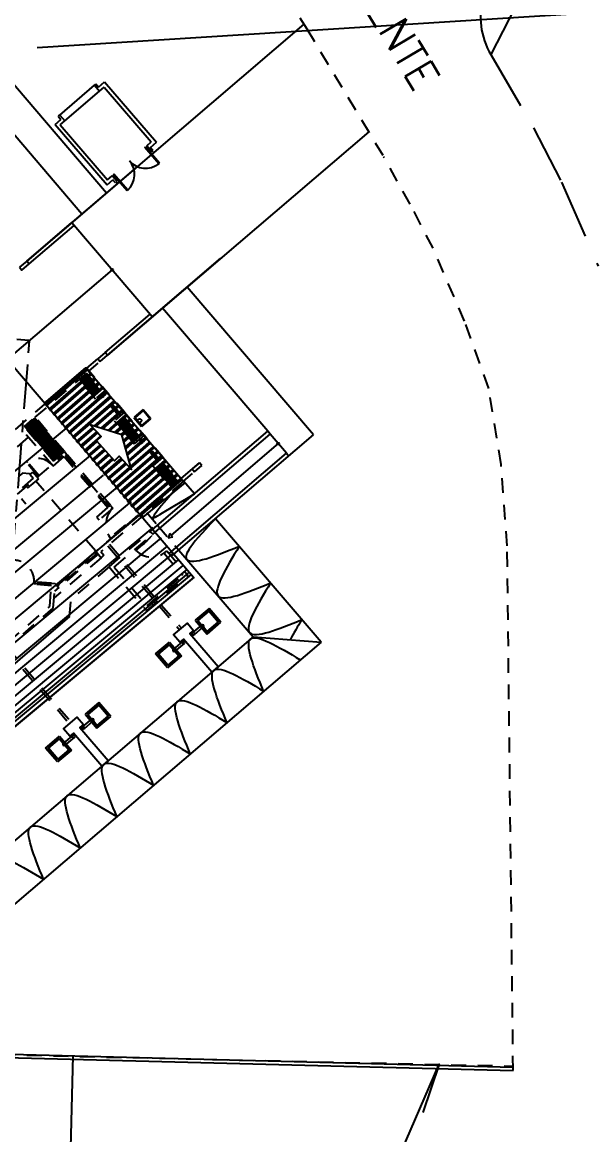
# Model space of a CAD drawing. Extents: x 268 to 383, y 668 to 793.
# Drawn here: x 367.85 to 372.69, y 769.08 to 778.51 of the extents above; entities that cross this region are included whole.
import ezdxf

# ---------------------------------------------------------------- set-up
doc = ezdxf.new("R2010")
doc.units = 0
doc.header["$LTSCALE"] = 0.5
doc.header["$MEASUREMENT"] = 0
for name, pattern in [('CENTER2', [1.125, 0.75, -0.125, 0.125, -0.125]), ('DASHDOTX2', [2, 1, -0.5, 0, -0.5]), ('DASHED2', [0.375, 0.25, -0.125]), ('DASHEDX2', [1.5, 1, -0.5]), ('HIDDEN', [0.375, 0.25, -0.125])]:
    doc.linetypes.add(name, pattern=pattern)
for name, color, linetype in [('2', 1, 'CONTINUOUS'), ('4', 3, 'CONTINUOUS'), ('6', 7, 'CONTINUOUS'), ('9', 1, 'DASHED2'), ('ACERA', 5, 'CONTINUOUS'), ('DISEÑO-ESTACIONAMIENTO', 1, 'CONTINUOUS'), ('DISEÑO-LINEA-PROPIEDAD', 3, 'CONTINUOUS'), ('EJES', 6, 'CENTER2'), ('ESPALDA-CORDON', 3, 'DASHEDX2'), ('paredes', 1, 'CONTINUOUS'), ('PLUMA2', 1, 'CONTINUOUS'), ('PROYECCIONES', 6, 'HIDDEN'), ('PUERTAS', 1, 'CONTINUOUS'), ('T2', 5, 'CONTINUOUS'), ('talud', 5, 'CONTINUOUS'), ('TEXT', 5, 'CONTINUOUS'), ('texturas', 6, 'CONTINUOUS'), ('TUBERIA', 7, 'DASHDOTX2'), ('tuberia_alumbrado', 3, 'DASHED2')]:
    doc.layers.add(name, color=color, linetype=linetype)
doc.styles.add('romans', font='romans.shx')

msp = doc.modelspace()

# ---------------------------------------------------------------- hatches: boundary and pattern name
at = {"layer": '2'}
h = msp.add_hatch(dxfattribs=at)
h.set_pattern_fill('PLAST', color=256, scale=0.204615, angle=41, style=0)
h.set_pattern_definition([(41, (698.552506, 474.841864), (-0.0335598784, 0.038606224), []), (41, (698.54831, 474.84669), (-0.0335598784, 0.038606224), []), (41, (698.544116, 474.851515), (-0.0335598784, 0.038606224), [])])
h.paths.add_polyline_path([(368.4286, 775.0995), (368.5203, 774.9994), (368.4797, 774.9622), (368.633, 774.7948), (368.6737, 774.8321), (368.7768, 774.7194), (368.6966, 775.0142)], flags=16)
edge = h.paths.add_edge_path()
edge.add_line((369.2139, 774.6173), (368.3838, 775.5911))
edge.add_line((368.3838, 775.5911), (368.0288, 775.287))
edge.add_line((368.0288, 775.287), (368.8535, 774.3159))
edge.add_line((368.8535, 774.3159), (369.2139, 774.6147))
at = {"layer": 'texturas'}
h = msp.add_hatch(dxfattribs=at)
h.set_pattern_fill('LINE,_O', color=256, scale=0.061384, angle=40.53)
h.set_pattern_definition([(40.53, (33.7162555, 773.502004), (-0.00498630962, 0.00583203227), [])])
h.paths.add_polyline_path([(369.1123, 774.5718), (369.1745, 774.625), (369.0415, 774.7805), (368.9793, 774.7273)])
h.paths.add_polyline_path([(368.7799, 774.9606), (368.8421, 775.0138), (368.7144, 775.1632), (368.6522, 775.11)])
h.paths.add_polyline_path([(368.4527, 775.3433), (368.5149, 775.3964), (368.3952, 775.5364), (368.333, 775.4832)])
h.paths.add_polyline_path([(367.9598, 775.1641), (367.9365, 775.1442), (367.8665, 775.0843), (368.1165, 774.7919), (368.2098, 774.8717)])

# ---------------------------------------------------------------- linework, layer by layer
at = {"layer": '2', "ltscale": 2}
for p, q in [((368.2239, 775.0709, -249.9372), (364.8245, 772.2398, -249.9372)), ((368.427, 774.8379, -249.9372), (365.0275, 772.0068, -249.9372)), ((368.5385, 774.6724, -249.9372), (365.1391, 771.8414, -249.9372)), ((368.6557, 774.5706, -249.9372), (365.2563, 771.7396, -249.9372)), ((368.7765, 774.45, -249.9372), (365.377, 771.619, -249.9372)), ((368.8542, 774.3402, -249.9372), (365.4548, 771.5092, -249.9372)), ((368.9593, 774.2292, -249.9372), (365.5599, 771.3981, -249.9372)), ((369.0304, 774.1407, -249.9372), (365.631, 771.3096, -249.9372)), ((369.0844, 774.0728, -249.9372), (365.6849, 771.2418, -249.9372)), ((369.1321, 774.0095, -249.9372), (365.7327, 771.1785, -249.9372)), ((369.1744, 773.9541, -249.9372), (365.7749, 771.123, -249.9372)), ((369.2144, 773.9059, -249.9372), (365.8149, 771.0748, -249.9372)), ((369.2506, 773.8755, -249.9372), (365.8511, 771.0445, -249.9372)), ((369.2583, 773.8398, -249.9372), (365.8588, 771.0087, -249.9372)), ((369.2844, 773.8304, -249.9372), (365.885, 770.9994, -249.9372)), ((369.3082, 773.8066, -249.9372), (365.9049, 770.9724, -249.9372))]:
    msp.add_line(p, q, dxfattribs=at)
at = {"layer": '2'}
msp.add_lwpolyline([(370.6585, 768.8326), (371.0232, 768.8326), (371.3879, 769.6746), (371.2489, 769.2666)], dxfattribs=at)
at = {"layer": '4', "elevation": -249.9372}
for points in [[(369.5129, 773.0485), (369.4584, 773.002), (369.2191, 773.2819), (369.188, 773.2553), (369.1348, 773.3175), (369.2514, 773.4172), (369.3046, 773.355), (369.2735, 773.3284), (369.5129, 773.0485)], [(368.5797, 772.2507), (368.5253, 772.2042), (368.286, 772.4841), (368.2549, 772.4575), (368.2017, 772.5197), (368.3183, 772.6194), (368.3715, 772.5572), (368.3404, 772.5306), (368.5797, 772.2507)]]:
    msp.add_lwpolyline(points, dxfattribs=at)
at = {"layer": '6', "ltscale": 2}
for q in [(366.165, 777.4758, -249.9372), (365.9046, 770.9736, -249.9372)]:
    msp.add_line((369.3044, 773.8044, -249.9372), q, dxfattribs=at)
msp.add_lwpolyline([(368.0361, 775.2812), (368.3914, 775.5833), (369.2292, 774.608), (368.8739, 774.3165)], dxfattribs=at)
at = {"layer": '6'}
msp.add_lwpolyline([(368.4286, 775.0995), (368.5203, 774.9994), (368.4797, 774.9622), (368.633, 774.7948), (368.6737, 774.8321), (368.7768, 774.7194), (368.6966, 775.0142), (368.4286, 775.0995)], dxfattribs=at)
at = {"layer": '9', "color": 4}
for p, q in [((369.4986, 779.7021, -249.9372), (370.2649, 778.457, -249.9372)), ((370.2649, 778.457, -249.9372), (370.9162, 777.3726, -249.9372)), ((371.1412, 776.9711, -249.9372), (370.9162, 777.3726, -249.9372)), ((371.335, 776.597, -249.9372), (371.1412, 776.9711, -249.9372)), ((371.6027, 775.978, -249.9372), (371.335, 776.597, -249.9372)), ((371.8074, 775.4087, -249.9372), (371.6027, 775.978, -249.9372)), ((371.9126, 774.764, -249.9372), (371.8074, 775.4087, -249.9372)), ((371.9639, 774.0721, -249.9372), (371.9126, 774.764, -249.9372)), ((372.0143, 769.6208, -249.9372), (371.9639, 774.0721, -249.9372)), ((367.6656, 769.7558), (372.0208, 769.6591))]:
    msp.add_line(p, q, dxfattribs=at)
at = {"layer": '9'}
for p, q in [((368.3986, 775.5797, -249.9372), (368.4919, 775.6595, -249.9372)), ((368.3986, 775.5797, -249.9372), (367.621, 774.9148, -249.9372)), ((368.3952, 775.5364, -249.9372), (367.9365, 775.1442, -249.9372)), ((367.9365, 775.1442, -249.9372), (367.8665, 775.0843, -249.9372)), ((368.2098, 774.8717, -249.9372), (367.9598, 775.1641, -249.9372)), ((368.1131, 774.7486, -249.9372), (367.8432, 775.0644, -249.9372)), ((368.1165, 774.7919, -249.9372), (367.8665, 775.0843, -249.9372)), ((368.8421, 775.0138, -249.9372), (368.7799, 774.9606, -249.9372)), ((368.8854, 775.0104, -249.9372), (368.7998, 774.9373, -249.9372)), ((367.903, 774.9944, -249.9372), (367.7395, 774.8546, -249.9372)), ((368.7799, 774.9606, -249.9372), (368.7998, 774.9373, -249.9372)), ((367.5515, 774.8151, -249.9372), (367.8828, 774.4277, -249.9372)), ((367.8115, 774.511, -249.9372), (368.1964, 774.8401, -249.9372)), ((368.1131, 774.7486, -249.9372), (368.2297, 774.8484, -249.9372)), ((368.1165, 774.7919, -249.9372), (368.2098, 774.8717, -249.9372)), ((368.5761, 774.396, -249.9372), (368.2064, 774.8284, -249.9372)), ((368.2098, 774.8717, -249.9372), (368.2297, 774.8484, -249.9372)), ((368.578, 774.4095, -249.9372), (368.22, 774.8282, -249.9372)), ((368.2278, 774.8349, -249.9372), (368.4039, 774.6289, -249.9372)), ((368.5936, 774.4228, -249.9372), (368.2356, 774.8415, -249.9372)), ((369.0449, 774.8238, -249.9372), (368.9594, 774.7507, -249.9372)), ((369.0449, 774.8238, -249.9372), (369.2178, 774.6216, -249.9372)), ((367.8931, 774.7839, -249.9372), (367.8869, 774.7786, -249.9372)), ((367.9846, 774.6643, -249.9372), (367.8869, 774.7786, -249.9372)), ((367.9909, 774.6696, -249.9372), (367.8931, 774.7839, -249.9372)), ((368.9594, 774.7507, -249.9372), (368.9793, 774.7273, -249.9372)), ((369.0415, 774.7805, -249.9372), (368.9793, 774.7273, -249.9372)), ((368.9793, 774.7273, -249.9372), (369.1123, 774.5718, -249.9372)), ((369.0415, 774.7805, -249.9372), (369.1745, 774.625, -249.9372)), ((367.9454, 774.6456, -249.9372), (367.8132, 774.5326, -249.9372)), ((367.8545, 774.689, -249.9372), (367.8234, 774.6624, -249.9372)), ((367.9887, 774.6423, -249.9372), (367.8263, 774.5035, -249.9372)), ((367.9122, 774.6845, -249.9372), (367.8545, 774.689, -249.9372)), ((367.9188, 774.6767, -249.9372), (367.9122, 774.6845, -249.9372)), ((367.9188, 774.6767, -249.9372), (367.9422, 774.6967, -249.9372)), ((367.9188, 774.6767, -249.9372), (367.9454, 774.6456, -249.9372)), ((367.9887, 774.6423, -249.9372), (367.9422, 774.6967, -249.9372)), ((368.4747, 774.0266, -249.9372), (367.9654, 774.6223, -249.9372)), ((367.9887, 774.6423, -249.9372), (367.9687, 774.6656, -249.9372)), ((367.9909, 774.6696, -249.9372), (367.9846, 774.6643, -249.9372)), ((368.4097, 774.6221, -249.9372), (368.5858, 774.4162, -249.9372)), ((369.1745, 774.625, -249.9372), (368.4747, 774.0266, -249.9372)), ((369.2178, 774.6216, -249.9372), (368.5179, 774.0233, -249.9372)), ((368.4828, 774.3163, -249.9372), (368.5994, 774.416, -249.9372)), ((368.6194, 774.3927, -249.9372), (368.5027, 774.2929, -249.9372)), ((368.5994, 774.416, -249.9372), (368.6194, 774.3927, -249.9372)), ((368.9067, 774.3557, -249.9372), (368.9998, 774.2468, -249.9372)), ((368.4828, 774.3163, -249.9372), (368.5027, 774.2929, -249.9372)), ((368.7266, 774.2515, -249.9372), (368.5967, 774.1405, -249.9372)), ((368.7319, 774.2453, -249.9372), (368.602, 774.1343, -249.9372)), ((368.7266, 774.2515, -249.9372), (368.7319, 774.2453, -249.9372)), ((368.9998, 774.2468, -249.9372), (369.1793, 774.0369, -249.9372)), ((368.5877, 773.8945, -249.9372), (368.9376, 774.1936, -249.9372)), ((368.631, 773.8911, -249.9372), (368.9575, 774.1703, -249.9372)), ((368.8102, 774.0403, -249.9372), (368.9479, 774.158, -249.9372)), ((368.8156, 774.0341, -249.9372), (368.9532, 774.1518, -249.9372)), ((368.9423, 774.1425, -249.9372), (368.937, 774.1487, -249.9372)), ((368.9376, 774.1936, -249.9372), (368.9575, 774.1703, -249.9372)), ((368.9532, 774.1518, -249.9372), (368.9479, 774.158, -249.9372)), ((368.8844, 774.0929, -249.9372), (368.8238, 774.0465, -249.9372)), ((368.9396, 774.1456, -249.9372), (368.8844, 774.0929, -249.9372)), ((368.5212, 773.9722, -249.9372), (368.1218, 773.6307, -249.9372)), ((368.4747, 774.0266, -249.9372), (368.141, 773.7414, -249.9372)), ((368.1545, 773.7394, -249.9372), (368.4745, 774.013, -249.9372)), ((368.4946, 774.0033, -249.9372), (368.1609, 773.718, -249.9372)), ((368.4811, 774.0052, -249.9372), (368.1611, 773.7317, -249.9372)), ((368.4747, 774.0266, -249.9372), (368.5212, 773.9722, -249.9372)), ((368.5179, 774.0233, -249.9372), (368.5445, 773.9922, -249.9372)), ((368.5445, 773.9922, -249.9372), (368.5212, 773.9722, -249.9372)), ((368.8156, 774.0341, -249.9372), (368.8102, 774.0403, -249.9372)), ((368.8264, 774.0434, -249.9372), (368.8211, 774.0496, -249.9372)), ((369.0539, 774.0104, -249.9372), (369.0772, 774.0303, -249.9372)), ((369.0539, 774.0104, -249.9372), (369.2134, 773.8238, -249.9372)), ((369.0772, 774.0303, -249.9372), (369.2567, 773.8204, -249.9372)), ((368.5877, 773.8945, -249.9372), (368.2645, 773.6181, -249.9372)), ((368.5877, 773.8945, -249.9372), (368.9068, 773.5212, -249.9372)), ((368.631, 773.8911, -249.9372), (368.9102, 773.5645, -249.9372)), ((368.9068, 773.5212, -249.9372), (369.2567, 773.8204, -249.9372)), ((368.9102, 773.5645, -249.9372), (369.2134, 773.8238, -249.9372)), ((367.9519, 773.7462, -249.9372), (367.9534, 773.7666, -249.9372)), ((368.0991, 773.7346, -249.9372), (367.9519, 773.7462, -249.9372)), ((368.1007, 773.755, -249.9372), (367.9534, 773.7666, -249.9372)), ((367.9608, 773.7455, -249.9372), (367.9624, 773.7659, -249.9372)), ((367.9616, 773.7557, -249.9372), (368.091, 773.7455, -249.9372)), ((368.0853, 773.5576, -249.9372), (368.1007, 773.755, -249.9372)), ((368.0902, 773.7353, -249.9372), (368.0918, 773.7557, -249.9372)), ((368.1007, 773.755, -249.9372), (368.1313, 773.7527, -249.9372)), ((368.1149, 773.5425, -249.9372), (368.1263, 773.6884, -249.9372)), ((368.1609, 773.718, -249.9372), (368.1263, 773.6884, -249.9372)), ((368.1313, 773.7527, -249.9372), (368.1609, 773.718, -249.9372)), ((368.2531, 773.4722, -249.9372), (368.2645, 773.6181, -249.9372)), ((367.687, 773.1767, -249.9372), (368.1149, 773.5425, -249.9372)), ((367.7293, 773.2532, -249.9372), (368.0853, 773.5576, -249.9372))]:
    msp.add_line(p, q, dxfattribs=at)
at = {"layer": '9', "ltscale": 0.8}
for p, q in [((368.3986, 775.5797, -249.9372), (368.5582, 775.3931, -249.9372)), ((368.4186, 775.5564, -249.9372), (368.5119, 775.6361, -249.9372)), ((368.4527, 775.3433, -249.9372), (368.333, 775.4832, -249.9372)), ((368.3952, 775.5364, -249.9372), (368.5149, 775.3964, -249.9372)), ((368.5149, 775.3964, -249.9372), (368.4527, 775.3433, -249.9372)), ((368.5582, 775.3931, -249.9372), (368.4727, 775.3199, -249.9372)), ((368.7178, 775.2064, -249.9372), (368.5582, 775.3931, -249.9372)), ((368.4527, 775.3433, -249.9372), (368.4727, 775.3199, -249.9372)), ((368.6691, 775.1767, -249.9372), (368.5212, 775.3498, -249.9372)), ((368.6769, 775.1834, -249.9372), (368.5289, 775.3564, -249.9372)), ((368.6847, 775.19, -249.9372), (368.5367, 775.3631, -249.9372)), ((368.7178, 775.2064, -249.9372), (368.6322, 775.1333, -249.9372)), ((368.7178, 775.2064, -249.9372), (368.8854, 775.0104, -249.9372)), ((368.6322, 775.1333, -249.9372), (368.6522, 775.11, -249.9372)), ((368.7144, 775.1632, -249.9372), (368.6522, 775.11, -249.9372)), ((368.7799, 774.9606, -249.9372), (368.6522, 775.11, -249.9372)), ((368.7144, 775.1632, -249.9372), (368.8421, 775.0138, -249.9372)), ((369.0449, 774.8238, -249.9372), (368.8854, 775.0104, -249.9372)), ((369.0021, 774.7872, -249.9372), (368.8426, 774.9739, -249.9372)), ((369.0041, 774.8007, -249.9372), (368.8561, 774.9738, -249.9372)), ((369.0177, 774.8005, -249.9372), (368.8581, 774.9872, -249.9372)), ((369.2178, 774.6216, -249.9372), (369.3733, 774.7546, -249.9372))]:
    msp.add_line(p, q, dxfattribs=at)
at = {"layer": '9', "elevation": -249.9372}
for points in [[(368.4919, 775.6595), (368.5119, 775.6361), (368.5741, 775.6893), (368.5542, 775.7127)], [(368.858, 774.9873), (368.8425, 774.974), (368.8483, 774.9672), (368.8639, 774.9804)], [(368.2142, 774.8351), (368.22, 774.8282), (368.2356, 774.8415), (368.2297, 774.8484)], [(369.0118, 774.8074), (368.9963, 774.7941), (369.0021, 774.7872), (369.0177, 774.8005)], [(368.3961, 774.6223), (368.402, 774.6155), (368.4175, 774.6288), (368.4117, 774.6356)], [(368.578, 774.4095), (368.5839, 774.4027), (368.5994, 774.416), (368.5936, 774.4228)], [(369.0896, 774.1418), (369.1277, 774.1489), (369.1025, 774.1784)], [(368.4811, 774.0052), (368.488, 774.0111), (368.4747, 774.0266), (368.4678, 774.0208)], [(368.1543, 773.7258), (368.1611, 773.7317), (368.1478, 773.7472), (368.141, 773.7414)]]:
    msp.add_lwpolyline(points, close=True, dxfattribs=at)
at = {"layer": '9', "ltscale": 0.8, "elevation": -249.9372}
for points in [[(368.5309, 775.3699), (368.5153, 775.3566), (368.5212, 775.3498), (368.5367, 775.3631)], [(368.6847, 775.19), (368.6691, 775.1767), (368.675, 775.1699), (368.6905, 775.1832)], [(368.799, 775.1615), (368.8655, 775.0837), (368.9432, 775.1502), (368.8767, 775.2279)], [(369.2911, 774.7247), (369.3111, 774.7014), (369.3733, 774.7546), (369.3533, 774.7779)]]:
    msp.add_lwpolyline(points, close=True, dxfattribs=at)
msp.add_lwpolyline([(368.8426, 775.1198), (368.8661, 775.0924), (368.9346, 775.1509), (368.8761, 775.2193), (368.8076, 775.1608), (368.8311, 775.1333)], dxfattribs=at)
at = {"layer": '9', "ltscale": 0.8}
msp.add_circle((368.8464, 775.1347, -249.9372), 0.0153, dxfattribs=at)
at = {"layer": '9'}
for centre, radius, start, end in [((367.9846, 774.6643, -249.9372), 0.1504, 40.53, 127.41032), ((368.7597, 774.2543, -249.9372), 0.1982, 138.36242, 217.29408), ((368.9478, 774.1583, -249.9372), 0.1814, 223.2238, 310.48524), ((367.7721, 773.7705, -249.9372), 0.1811, 355.53, 85.53)]:
    msp.add_arc(centre, radius, start, end, dxfattribs=at)
at = {"layer": 'ACERA', "color": 6}
msp.add_line((368.2796, 769.7473, -249.9372), (368.191, 766.2312, -249.9372), dxfattribs=at)
at = {"layer": 'DISEÑO-ESTACIONAMIENTO'}
msp.add_arc((372.3517, 778.5565, -249.9372), 0.6138, 115.58022, 210.93667, dxfattribs=at)
at = {"layer": 'DISEÑO-LINEA-PROPIEDAD'}
msp.add_line((372.175, 778.9256, -249.9372), (371.8252, 778.2409, -249.9372), dxfattribs=at)
at = {"layer": 'EJES'}
for p in [(365.3142, 776.0195, -249.9372), (367.7104, 773.2169, -249.9372)]:
    msp.add_line(p, (367.9136, 775.8163, -249.9372), dxfattribs=at)
at = {"layer": 'ESPALDA-CORDON'}
for p, q in [((371.8252, 778.2409, -249.9372), (372.1873, 777.6199, -249.9372)), ((372.1873, 777.6199, -249.9372), (372.4248, 777.1583, -249.9372)), ((372.4248, 777.1583, -249.9372), (372.7361, 776.4459, -249.9372))]:
    msp.add_line(p, q, dxfattribs=at)
at = {"layer": 'paredes', "color": 1, "linetype": 'Continuous'}
for p, q in [((368.1697, 777.727, -249.9372), (368.464, 777.9804, -249.9372)), ((368.2124, 777.6774, -249.9372), (368.5068, 777.9307, -249.9372)), ((368.464, 777.9804, -249.9372), (368.4765, 777.991, -249.9372)), ((368.464, 777.9804, -249.9372), (368.5068, 777.9307, -249.9372)), ((368.4765, 777.991, -249.9372), (368.4991, 777.9647, -249.9372)), ((368.4991, 777.9647, -249.9372), (368.5488, 778.0074, -249.9372)), ((368.5068, 777.9307, -249.9372), (368.5455, 777.9641, -249.9372)), ((368.5455, 777.9641, -249.9372), (368.946, 777.4989, -249.9372)), ((368.5488, 778.0074, -249.9372), (368.9893, 777.4956, -249.9372)), ((368.1304, 777.6472, -249.9372), (368.18, 777.69, -249.9372)), ((368.1304, 777.6472, -249.9372), (368.5708, 777.1355, -249.9372)), ((368.1697, 777.727, -249.9372), (368.1573, 777.7163, -249.9372)), ((368.1573, 777.7163, -249.9372), (368.18, 777.69, -249.9372)), ((368.1697, 777.727, -249.9372), (368.2124, 777.6774, -249.9372)), ((368.1736, 777.644, -249.9372), (368.2124, 777.6774, -249.9372)), ((368.1736, 777.644, -249.9372), (368.5741, 777.1788, -249.9372)), ((368.8911, 777.4516, -249.9372), (368.8973, 777.4569, -249.9372)), ((368.9072, 777.4655, -249.9372), (368.946, 777.4989, -249.9372)), ((368.9499, 777.4159, -249.9372), (368.9072, 777.4655, -249.9372)), ((368.9396, 777.4529, -249.9372), (368.9893, 777.4956, -249.9372)), ((368.9623, 777.4266, -249.9372), (368.9396, 777.4529, -249.9372)), ((368.9004, 777.4408, -249.9372), (368.9066, 777.4461, -249.9372)), ((368.9499, 777.4159, -249.9372), (368.9623, 777.4266, -249.9372)), ((368.5708, 777.1355, -249.9372), (368.6205, 777.1782, -249.9372)), ((368.5741, 777.1788, -249.9372), (368.6129, 777.2121, -249.9372)), ((368.6556, 777.1625, -249.9372), (368.6129, 777.2121, -249.9372)), ((368.6432, 777.1518, -249.9372), (368.6205, 777.1782, -249.9372)), ((368.629, 777.226, -249.9372), (368.6228, 777.2207, -249.9372)), ((368.6383, 777.2152, -249.9372), (368.6321, 777.2098, -249.9372)), ((368.6352, 777.2125, -249.9372), (368.6881, 777.1574, -249.9372)), ((368.6556, 777.1625, -249.9372), (368.6432, 777.1518, -249.9372))]:
    msp.add_line(p, q, dxfattribs=at)
at = {"layer": 'paredes', "color": 5}
msp.add_line((369.1978, 774.6449, -249.9372), (369.3533, 774.7779, -249.9372), dxfattribs=at)
at = {"layer": 'paredes', "elevation": -249.9372}
msp.add_lwpolyline([(367.8286, 776.4353), (367.8486, 776.412), (367.9108, 776.4652), (367.8908, 776.4885)], close=True, dxfattribs=at)
at = {"layer": 'PLUMA2'}
for p, q in [((367.7098, 769.7315, -249.9372), (372.0143, 769.6208, -249.9372)), ((367.7523, 769.7608, -249.9372), (372.014, 769.6512, -249.9372))]:
    msp.add_line(p, q, dxfattribs=at)
at = {"layer": 'PROYECCIONES'}
for p, q in [((368.5762, 774.0731, -249.9372), (369.1853, 773.3607, -249.9372)), ((368.5918, 774.0864, -249.9372), (369.2009, 773.374, -249.9372)), ((367.7259, 773.21, -249.9372), (368.2678, 772.5762, -249.9372)), ((367.7104, 773.1967, -249.9372), (368.2522, 772.5629, -249.9372))]:
    msp.add_line(p, q, dxfattribs=at)
at = {"layer": 'PUERTAS'}
for p, q in [((369.0092, 777.3144, -249.9372), (368.8911, 777.4516, -249.9372)), ((369.0154, 777.3197, -249.9372), (368.8973, 777.4569, -249.9372)), ((368.9999, 777.3252, -249.9372), (369.0061, 777.3306, -249.9372)), ((369.0092, 777.3144, -249.9372), (369.0154, 777.3197, -249.9372)), ((368.7409, 777.0834, -249.9372), (368.6228, 777.2207, -249.9372)), ((368.7471, 777.0888, -249.9372), (368.629, 777.226, -249.9372)), ((368.7378, 777.0996, -249.9372), (368.7316, 777.0943, -249.9372)), ((368.7471, 777.0888, -249.9372), (368.7409, 777.0834, -249.9372))]:
    msp.add_line(p, q, dxfattribs=at)
at = {"layer": 'PUERTAS', "color": 6}
for p, q in [((368.9035, 777.4434, -249.9372), (368.9501, 777.383, -249.9372)), ((368.9501, 777.383, -249.9372), (369.003, 777.3279, -249.9372)), ((368.6881, 777.1574, -249.9372), (368.7347, 777.097, -249.9372))]:
    msp.add_line(p, q, dxfattribs=at)
at = {"layer": 'PUERTAS'}
for centre, start, end in [((368.6224, 777.2206, -249.9372), 313.4138, 40.67524), ((368.8974, 777.4573, -249.9372), 220.76476, 308.0262)]:
    msp.add_arc(centre, 0.1814, start, end, dxfattribs=at)
at = {"layer": 'talud', "color": 1}
for p, q in [((367.8908, 776.4885, -249.9372), (368.8001, 777.2659, -249.9372)), ((367.8908, 776.4885, -249.9372), (368.2719, 776.8143, -249.9372)), ((367.9108, 776.4652, -249.9372), (368.2918, 776.7909, -249.9372)), ((368.2719, 776.8143, -249.9372), (368.9551, 776.0151, -249.9372)), ((368.5741, 775.6893, -249.9372), (369.5368, 776.5124, -249.9372)), ((368.5542, 775.7127, -249.9372), (368.9352, 776.0384, -249.9372))]:
    msp.add_line(p, q, dxfattribs=at)
at = {"layer": 'talud'}
for p, q in [((367.8908, 776.4885, -249.9372), (367.9108, 776.4652, -249.9372)), ((369.3108, 774.5128, -249.9372), (369.2178, 774.6216, -249.9372)), ((370.3853, 773.256, -249.9372), (369.4904, 774.3028, -249.9372)), ((369.1793, 774.0369, -249.9372), (369.8083, 773.3011, -249.9372)), ((369.8083, 773.3011, -249.9372), (366.2106, 770.2251, -249.9372)), ((369.8083, 773.3011, -249.9372), (370.3853, 773.256, -249.9372)), ((370.3853, 773.256, -249.9372), (366.1655, 769.6482, -249.9372))]:
    msp.add_line(p, q, dxfattribs=at)
at = {"layer": 'TEXT'}
for p, q in [((370.2402, 778.4972, -249.9372), (367.8908, 776.4885, -249.9372)), ((370.7895, 777.5835, -249.9372), (368.5741, 775.6893, -249.9372))]:
    msp.add_line(p, q, dxfattribs=at)
at = {"layer": 'texturas', "color": 1}
for p, q in [((367.3759, 778.4604, -249.9372), (368.5673, 777.0669, -249.9372)), ((368.3574, 776.8874, -249.9372), (367.1659, 778.2809, -249.9372)), ((368.6135, 776.4147, -249.9372), (367.5504, 775.5057, -249.9372)), ((370.3224, 775.0142, -249.9372), (369.2506, 776.2677, -249.9372)), ((369.9329, 775.0446, -249.9372), (369.0407, 776.0882, -249.9372)), ((368.9376, 774.1936, -249.9372), (369.9329, 775.0446, -249.9372)), ((368.9575, 774.1703, -249.9372), (369.9529, 775.0213, -249.9372)), ((369.1171, 773.9837, -249.9372), (370.3224, 775.0142, -249.9372)), ((369.9529, 775.0213, -249.9372), (369.9329, 775.0446, -249.9372)), ((370.0925, 774.858, -249.9372), (369.9529, 775.0213, -249.9372)), ((370.0227, 774.9396, -249.9372), (369.1151, 774.1636, -249.9372)), ((369.0972, 774.007, -249.9372), (370.0925, 774.858, -249.9372)), ((370.0925, 774.858, -249.9372), (370.1124, 774.8347, -249.9372)), ((368.2531, 773.4722, -249.9372), (366.3577, 771.8517, -249.9372))]:
    msp.add_line(p, q, dxfattribs=at)
for centre in [(368.6135, 776.4147, -249.9372), (370.0227, 774.9396, -249.9372)]:
    msp.add_circle(centre, 0.00818, dxfattribs=at)
at = {"layer": 'texturas'}
for points, knots in [([(369.2178, 774.6216, -249.9372), (368.9794, 774.3679, -249.9372), (368.9533, 774.3012, -249.9372), (368.9533, 774.3012, -249.9372), (369.3108, 774.5128, -249.9372)], [0.993455, 0.993455, 0.993455, 0.993455, 2.236068, 2.558703, 2.558703, 2.558703, 2.558703]), ([(369.4904, 774.3028, -249.9372), (369.2415, 774.0447, -249.9372), (369.1898, 773.8653, -249.9372), (369.4907, 773.9875, -249.9372), (369.6906, 774.0686, -249.9372)], [1.105259, 1.105259, 1.105259, 1.105259, 2.236068, 4.472136, 4.472136, 4.472136, 4.472136])]:
    msp.add_open_spline(points, degree=3, knots=knots, dxfattribs=at)
for points in [[(369.6906, 774.0686, -249.9372), (369.5125, 773.6472, -249.9372), (369.9565, 773.7576, -249.9372)], [(369.9565, 773.7576, -249.9372), (369.7784, 773.3361, -249.9372), (370.2224, 773.4465, -249.9372)], [(369.898, 772.8394, -249.9372), (369.7876, 773.2834, -249.9372), (370.2091, 773.1053, -249.9372)], [(369.587, 772.5735, -249.9372), (369.4766, 773.0175, -249.9372), (369.898, 772.8394, -249.9372)], [(369.2759, 772.3075, -249.9372), (369.1655, 772.7515, -249.9372), (369.587, 772.5735, -249.9372)], [(368.9649, 772.0416, -249.9372), (368.8545, 772.4856, -249.9372), (369.2759, 772.3075, -249.9372)], [(368.6539, 771.7757, -249.9372), (368.5434, 772.2197, -249.9372), (368.9649, 772.0416, -249.9372)], [(368.3428, 771.5097, -249.9372), (368.2324, 771.9537, -249.9372), (368.6539, 771.7757, -249.9372)], [(368.0318, 771.2438, -249.9372), (367.9214, 771.6878, -249.9372), (368.3428, 771.5097, -249.9372)], [(367.7207, 770.9778, -249.9372), (367.6103, 771.4219, -249.9372), (368.0318, 771.2438, -249.9372)]]:
    msp.add_spline(points, degree=3, dxfattribs=at)
msp.add_open_spline([(370.2224, 773.4465, -249.9372), (370.1875, 773.3885, -249.9372), (370.1526, 773.3305, -249.9372), (370.1225, 773.2766, -249.9372)], degree=3, dxfattribs=at)
at = {"layer": 'TUBERIA', "color": 1}
for p, q in [((369.2957, 773.334, -249.9372), (369.3735, 773.4004, -249.9372)), ((369.4024, 773.3666, -249.9372), (369.3735, 773.4004, -249.9372)), ((369.309, 773.3184, -249.9372), (369.3868, 773.3849, -249.9372)), ((369.2102, 773.2608, -249.9372), (369.1324, 773.1943, -249.9372)), ((369.2235, 773.2453, -249.9372), (369.1457, 773.1788, -249.9372)), ((369.1614, 773.1605, -249.9372), (369.1324, 773.1943, -249.9372)), ((368.3626, 772.5361, -249.9372), (368.4404, 772.6026, -249.9372)), ((368.3759, 772.5206, -249.9372), (368.4536, 772.5871, -249.9372)), ((368.4693, 772.5688, -249.9372), (368.4404, 772.6026, -249.9372)), ((368.2771, 772.463, -249.9372), (368.1993, 772.3965, -249.9372)), ((368.2282, 772.3627, -249.9372), (368.1993, 772.3965, -249.9372)), ((368.2904, 772.4475, -249.9372), (368.2126, 772.381, -249.9372))]:
    msp.add_line(p, q, dxfattribs=at)
at = {"layer": 'TUBERIA', "color": 1, "elevation": -249.9372}
for points in [[(369.3172, 773.4411), (369.4182, 773.3229), (369.5364, 773.424), (369.4354, 773.5422)], [(369.3345, 773.4398), (369.4196, 773.3402), (369.5191, 773.4253), (369.434, 773.5249)], [(369.3402, 773.4393), (369.42, 773.346), (369.5133, 773.4258), (369.4335, 773.5191)], [(369.101, 773.2563), (369.202, 773.1381), (369.0838, 773.037), (368.9828, 773.1552)], [(369.0996, 773.239), (369.1847, 773.1395), (369.0852, 773.0544), (369.0001, 773.1539)], [(369.0992, 773.2332), (369.179, 773.1399), (369.0856, 773.0601), (369.0059, 773.1534)], [(368.384, 772.6433), (368.4851, 772.5251), (368.6033, 772.6262), (368.5022, 772.7444)], [(368.4013, 772.642), (368.4864, 772.5424), (368.586, 772.6275), (368.5009, 772.7271)], [(368.4071, 772.6415), (368.4869, 772.5482), (368.5802, 772.628), (368.5004, 772.7213)], [(368.1679, 772.4585), (368.2689, 772.3403), (368.1507, 772.2392), (368.0497, 772.3574)], [(368.1665, 772.4412), (368.2516, 772.3416), (368.1521, 772.2565), (368.067, 772.3561)], [(368.1661, 772.4354), (368.2458, 772.3421), (368.1525, 772.2623), (368.0727, 772.3556)]]:
    msp.add_lwpolyline(points, close=True, dxfattribs=at)
at = {"layer": 'TUBERIA', "color": 1, "linetype": 'Continuous'}
for centre in [(369.3024, 773.3262, -249.9372), (369.2168, 773.253, -249.9372), (368.2837, 772.4552, -249.9372), (368.3692, 772.5284, -249.9372)]:
    msp.add_circle(centre, 0.0102, dxfattribs=at)
for centre, start, end in [((369.3801, 773.3927, -249.9372), 310.53, 130.53), ((369.1391, 773.1866, -249.9372), 130.53, 310.53), ((368.447, 772.5949, -249.9372), 310.53, 130.53), ((368.2059, 772.3888, -249.9372), 130.53, 310.53)]:
    msp.add_arc(centre, 0.0102, start, end, dxfattribs=at)
at = {"layer": 'tuberia_alumbrado', "color": 7, "linetype": 'Continuous'}
msp.add_line((367.9792, 778.2992), (382.6716, 779.2314), dxfattribs=at)
at = {"layer": 'tuberia_alumbrado', "ltscale": 10}
msp.add_circle((367.8806, 778.4437), 14.8581, dxfattribs=at)

# ---------------------------------------------------------------- texts
at = {"layer": 'T2', "style": 'romans'}
msp.add_text('CALLE EXISTENTE', height=0.255769, rotation=300.58484, dxfattribs=at).set_placement((369.6928, 780.4321, -249.9372))

doc.saveas('drawing.dxf')
